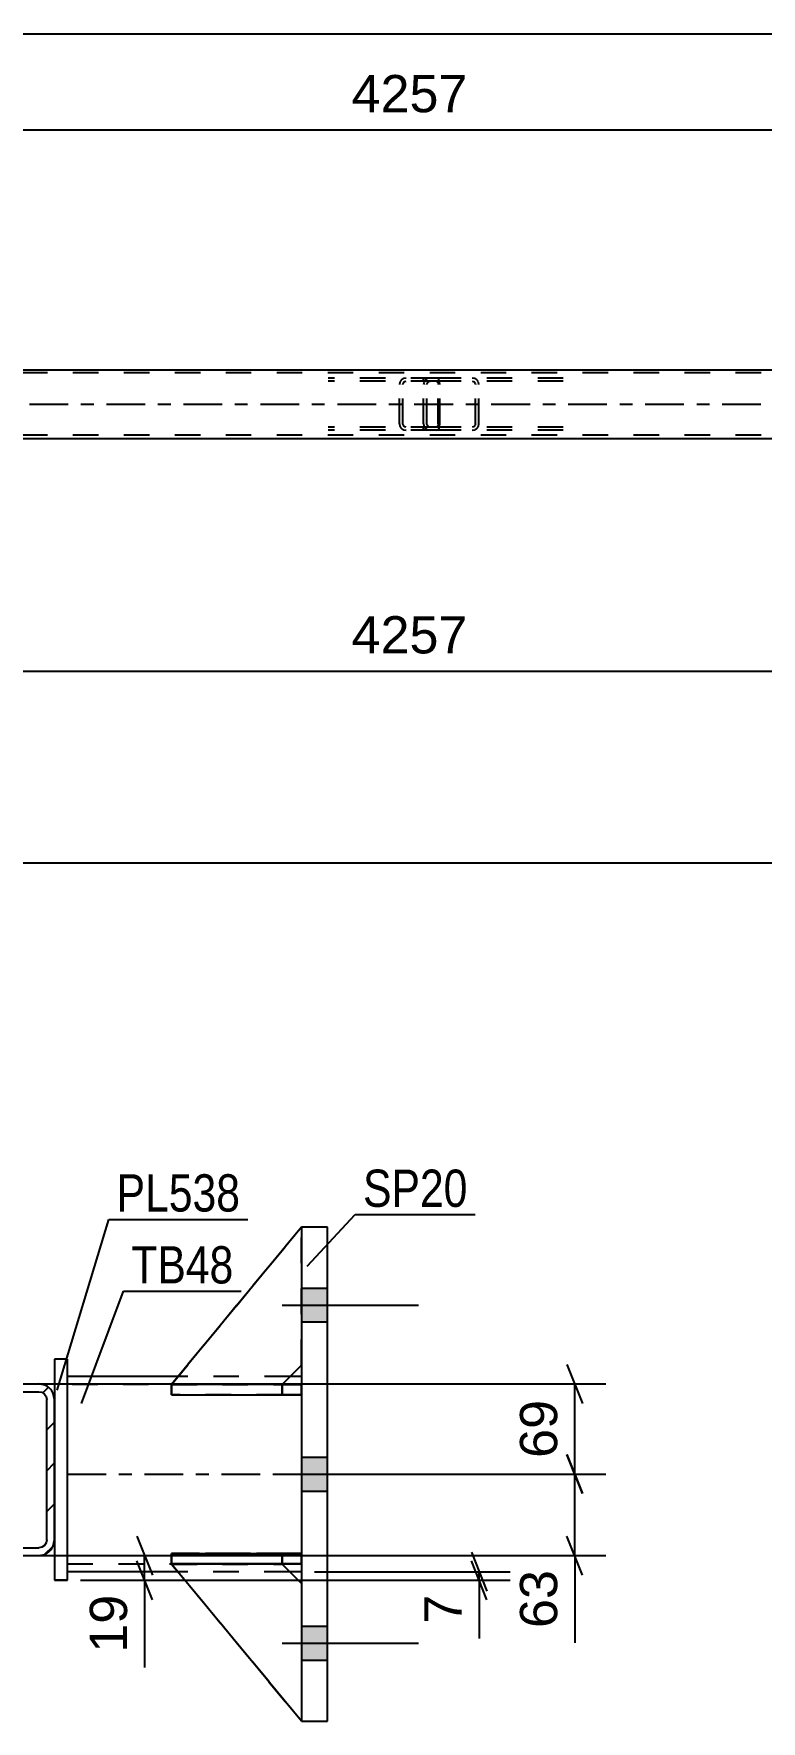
# Model space of a CAD drawing. Header units: millimetres. Extents: x 0 to 841, y 0 to 594.
# Drawn here: x 217.8 to 273.7, y 130.6 to 260.3 of the extents above; entities that cross this region are included whole.
import ezdxf

# ---------------------------------------------------------------- set-up
doc = ezdxf.new("R2010")
doc.units = ezdxf.units.MM
doc.linetypes.add('DXK_LINE_DOT2', pattern=[3.9198, 1.9599, -1.9599])
doc.linetypes.add('DXK_LINE_DOT3', pattern=[5.9187, 2.979, -0.9799, 0.9799, -0.9799])
doc.styles.add('Arial', font='ARIAL.TTF', dxfattribs={"height": 0.2})
doc.styles.add('Arial Narrow', font='ARIALN.TTF', dxfattribs={"height": 0.2})

# ---------------------------------------------------------------- blocks, each defined once
blk = doc.blocks.new('Part-318886728-2530 - 2517')
at = {"color": 2, "linetype": 'Continuous'}
for p, q in [((238.36, 168.58), (238.36, 130.58)), ((240.36, 168.58), (238.36, 168.58)), ((240.36, 130.58), (240.36, 168.58)), ((238.36, 130.58), (240.36, 130.58))]:
    blk.add_line(p, q, dxfattribs=at)
blk = doc.blocks.new('Part-318886728-2580 - 2517')
at = {"color": 2, "linetype": 'Continuous'}
for p, q in [((228.86, 157.08), (220.36, 157.08)), ((238.36, 157.08), (237.46, 157.08)), ((228.85, 142.08), (220.36, 142.08)), ((238.36, 142.08), (237.45, 142.08))]:
    blk.add_line(p, q, dxfattribs=at)
at = {"color": 7, "linetype": 'DXK_LINE_DOT2'}
for p, q in [((220.36, 142.08), (220.36, 157.08)), ((237.46, 157.08), (228.86, 157.08)), ((238.36, 157.08), (238.36, 142.08)), ((238.36, 156.48), (220.36, 156.48)), ((220.36, 142.68), (238.36, 142.68)), ((237.45, 142.08), (228.85, 142.08))]:
    blk.add_line(p, q, dxfattribs=at)
at = {"color": 7, "linetype": 'DXK_LINE_DOT3'}
blk.add_line((220.36, 149.58), (238.36, 149.58), dxfattribs=at)
blk = doc.blocks.new('Part-318886728-2581 - 2517')
at = {"color": 7, "linetype": 'DXK_LINE_DOT2'}
for p, q in [((228.36, 142.67), (236.86, 142.67)), ((238.36, 130.58), (228.36, 142.67)), ((228.36, 142.67), (228.36, 142.67)), ((236.86, 142.67), (228.36, 142.67)), ((228.36, 142.67), (238.36, 130.58)), ((236.86, 142.67), (238.36, 141.17)), ((236.86, 142.67), (236.86, 142.67)), ((238.36, 141.17), (236.86, 142.67)), ((238.36, 141.17), (238.36, 130.58))]:
    blk.add_line(p, q, dxfattribs=at)
blk = doc.blocks.new('Part-318886728-2582 - 2517')
at = {"color": 2, "linetype": 'Continuous'}
for p, q in [((228.36, 142.67), (228.36, 142.67)), ((236.86, 142.67), (228.36, 142.67)), ((238.36, 130.58), (228.36, 142.67)), ((236.86, 142.67), (236.86, 142.67)), ((236.86, 142.67), (238.36, 141.17))]:
    blk.add_line(p, q, dxfattribs=at)
at = {"color": 7, "linetype": 'DXK_LINE_DOT2'}
for p, q in [((228.36, 142.67), (236.86, 142.67)), ((238.36, 130.58), (228.36, 142.67)), ((236.86, 142.67), (238.36, 141.17)), ((238.36, 141.17), (238.36, 130.58))]:
    blk.add_line(p, q, dxfattribs=at)
blk = doc.blocks.new('Part-318886728-2583 - 2517')
at = {"color": 7, "linetype": 'DXK_LINE_DOT2'}
for p, q in [((238.36, 168.58), (228.36, 156.47)), ((228.36, 156.47), (238.36, 168.58)), ((238.36, 157.97), (238.36, 168.58)), ((236.86, 156.47), (238.36, 157.97)), ((236.86, 156.47), (238.36, 157.97)), ((228.36, 156.47), (236.86, 156.47)), ((228.36, 156.47), (228.36, 156.47)), ((236.86, 156.47), (228.36, 156.47)), ((236.86, 156.47), (236.86, 156.47))]:
    blk.add_line(p, q, dxfattribs=at)
blk = doc.blocks.new('Part-318886728-2584 - 2517')
at = {"color": 2, "linetype": 'Continuous'}
for p, q in [((238.36, 168.58), (228.36, 156.47)), ((238.36, 168.58), (238.36, 168.58)), ((238.36, 168.58), (238.36, 168.58)), ((236.87, 156.48), (238.36, 157.97)), ((229.6, 156.47), (228.36, 156.47)), ((228.36, 156.47), (228.36, 156.47))]:
    blk.add_line(p, q, dxfattribs=at)
at = {"color": 7, "linetype": 'DXK_LINE_DOT2'}
for p, q in [((238.36, 168.58), (228.36, 156.47)), ((238.36, 157.97), (238.36, 168.58)), ((236.86, 156.47), (238.36, 157.97)), ((236.86, 156.47), (228.36, 156.47)), ((236.86, 156.47), (229.6, 156.47)), ((236.86, 156.47), (236.87, 156.48)), ((236.86, 156.47), (236.86, 156.47))]:
    blk.add_line(p, q, dxfattribs=at)
blk = doc.blocks.new('Part-318886728-2585 - 2517')
at = {"color": 7, "linetype": 'DXK_LINE_DOT2'}
for p, q in [((228.36, 142.68), (228.36, 143.48)), ((228.36, 143.48), (236.86, 143.48)), ((238.36, 143.48), (228.36, 143.48)), ((236.86, 142.68), (236.86, 143.48)), ((236.86, 143.48), (238.36, 143.48)), ((238.36, 142.68), (238.36, 143.48)), ((238.36, 142.68), (238.36, 143.48)), ((238.36, 143.48), (238.36, 143.48)), ((236.86, 142.68), (228.36, 142.68)), ((228.36, 142.68), (238.36, 142.68)), ((238.36, 142.68), (236.86, 142.68)), ((238.36, 142.68), (238.36, 142.68))]:
    blk.add_line(p, q, dxfattribs=at)
blk = doc.blocks.new('Part-318886728-2595 - 2517')
at = {"color": 2, "linetype": 'Continuous'}
for p, q in [((220.36, 158.42), (219.36, 158.42)), ((219.36, 158.42), (219.36, 141.42)), ((220.36, 141.42), (220.36, 158.42)), ((219.36, 141.42), (220.36, 141.42))]:
    blk.add_line(p, q, dxfattribs=at)
at = {"color": 7, "linetype": 'DXK_LINE_DOT2'}
for p, q in [((220.36, 158.42), (219.36, 158.42)), ((220.36, 141.42), (219.36, 141.42))]:
    blk.add_line(p, q, dxfattribs=at)
blk = doc.blocks.new('Part-318886728-2615 - 2517')
at = {"linetype": 'Continuous'}
h = blk.add_hatch(dxfattribs=at)
h.set_pattern_fill('', scale=0.7, style=0, pattern_type=0)
h.set_pattern_definition([(45, (218.6144, 143.41), (-1.57154, 1.57154), [])])
h.paths.add_polyline_path([(218.16, 143.32), (218.61, 143.41), (219, 143.67), (219.26, 144.06), (219.36, 144.52), (219.36, 155.32), (219.26, 155.78), (219, 156.17), (218.61, 156.43), (218.16, 156.52), (207.36, 156.52), (206.9, 156.43), (206.51, 156.17), (206.25, 155.78), (206.16, 155.32), (206.16, 144.52), (206.25, 144.06), (206.51, 143.67), (206.9, 143.41), (207.36, 143.32)])
h.paths.add_polyline_path([(207.36, 143.92), (207.13, 143.96), (206.93, 144.09), (206.8, 144.29), (206.76, 144.52), (206.76, 155.32), (206.8, 155.55), (206.93, 155.74), (207.13, 155.87), (207.36, 155.92), (218.16, 155.92), (218.38, 155.87), (218.58, 155.74), (218.71, 155.55), (218.76, 155.32), (218.76, 144.52), (218.71, 144.29), (218.58, 144.09), (218.38, 143.96), (218.16, 143.92)])
at = {"color": 2, "linetype": 'Continuous'}
for p, q in [((206.25, 155.78), (206.16, 155.32)), ((206.8, 155.55), (206.93, 155.74)), ((207.36, 156.52), (206.9, 156.43)), ((206.93, 155.74), (207.13, 155.87)), ((207.13, 155.87), (207.36, 155.92)), ((207.36, 156.52), (218.16, 156.52)), ((207.36, 155.92), (218.16, 155.92)), ((218.61, 156.43), (218.16, 156.52)), ((218.16, 155.92), (218.38, 155.87)), ((218.38, 155.87), (218.58, 155.74)), ((218.58, 155.74), (218.71, 155.55)), ((219.36, 155.32), (219.26, 155.78)), ((206.16, 144.52), (206.16, 155.32)), ((206.76, 155.32), (206.8, 155.55)), ((206.76, 144.52), (206.76, 155.32)), ((218.71, 155.55), (218.76, 155.32)), ((218.76, 144.52), (218.76, 155.32)), ((219.36, 144.52), (219.36, 155.32)), ((206.16, 144.52), (206.25, 144.06)), ((206.8, 144.29), (206.76, 144.52)), ((206.93, 144.09), (206.8, 144.29)), ((207.13, 143.96), (206.93, 144.09)), ((218.58, 144.09), (218.38, 143.96)), ((218.71, 144.29), (218.58, 144.09)), ((218.76, 144.52), (218.71, 144.29)), ((219.26, 144.06), (219.36, 144.52)), ((206.9, 143.41), (207.36, 143.32)), ((207.36, 143.92), (207.13, 143.96)), ((207.36, 143.92), (218.16, 143.92)), ((207.36, 143.32), (218.16, 143.32)), ((218.38, 143.96), (218.16, 143.92)), ((218.16, 143.32), (218.61, 143.41))]:
    blk.add_line(p, q, dxfattribs=at)
for centre, start, end in [((207.36, 155.32), 112.5, 157.5), ((218.16, 155.32), 22.5, 67.5), ((207.36, 144.52), 202.5, 247.5), ((218.16, 144.52), 292.5, 337.5)]:
    blk.add_arc(centre, 1.2, start, end, dxfattribs=at)
blk = doc.blocks.new('Bolt-318886728-2631 - 2517')
at = {"linetype": 'Continuous'}
for points in [[(240.36, 161.28), (240.36, 163.88), (238.36, 163.88), (238.36, 161.28)], [(240.36, 161.28), (240.36, 163.88), (238.36, 163.88), (238.36, 161.28)], [(240.36, 161.28), (240.36, 163.88), (238.36, 163.88), (238.36, 161.28)], [(240.36, 148.28), (240.36, 150.88), (238.36, 150.88), (238.36, 148.28)], [(240.36, 148.28), (240.36, 150.88), (238.36, 150.88), (238.36, 148.28)], [(240.36, 135.28), (240.36, 137.88), (238.36, 137.88), (238.36, 135.28)], [(240.36, 135.28), (240.36, 137.88), (238.36, 137.88), (238.36, 135.28)], [(240.36, 135.28), (240.36, 137.88), (238.36, 137.88), (238.36, 135.28)]]:
    blk.add_hatch(color=1, dxfattribs=at).paths.add_polyline_path(points)
at = {"color": 1, "linetype": 'Continuous'}
for p, q in [((238.36, 163.88), (240.36, 163.88)), ((238.36, 163.88), (240.36, 163.88)), ((238.36, 163.88), (240.36, 163.88)), ((236.86, 162.58), (247.36, 162.58)), ((236.86, 162.58), (247.36, 162.58)), ((236.86, 162.58), (247.36, 162.58)), ((238.36, 161.28), (240.36, 161.28)), ((238.36, 161.28), (240.36, 161.28)), ((238.36, 161.28), (240.36, 161.28)), ((238.36, 150.88), (240.36, 150.88)), ((238.36, 150.88), (240.36, 150.88)), ((236.86, 149.58), (247.36, 149.58)), ((236.86, 149.58), (247.36, 149.58)), ((238.36, 148.28), (240.36, 148.28)), ((238.36, 148.28), (240.36, 148.28)), ((238.36, 137.88), (240.36, 137.88)), ((238.36, 137.88), (240.36, 137.88)), ((238.36, 137.88), (240.36, 137.88)), ((236.86, 136.58), (247.36, 136.58)), ((236.86, 136.58), (247.36, 136.58)), ((236.86, 136.58), (247.36, 136.58)), ((238.36, 135.28), (240.36, 135.28)), ((238.36, 135.28), (240.36, 135.28)), ((238.36, 135.28), (240.36, 135.28))]:
    blk.add_line(p, q, dxfattribs=at)
blk = doc.blocks.new('Part-318886728-2651 - 2517')
at = {"color": 2, "linetype": 'Continuous'}
for p, q in [((228.36, 156.48), (228.36, 156.48)), ((228.36, 156.48), (228.36, 155.68)), ((238.36, 156.48), (229.6, 156.48)), ((238.36, 156.48), (238.36, 156.48)), ((238.36, 156.48), (238.36, 155.68)), ((228.36, 155.68), (238.36, 155.68))]:
    blk.add_line(p, q, dxfattribs=at)
at = {"color": 7, "linetype": 'DXK_LINE_DOT2'}
for p, q in [((229.6, 156.48), (228.36, 156.48)), ((236.86, 156.48), (228.36, 156.48)), ((236.86, 156.48), (238.36, 156.48)), ((236.86, 156.48), (236.86, 155.68)), ((238.36, 156.48), (238.36, 156.48)), ((228.36, 155.68), (236.86, 155.68)), ((236.86, 155.68), (238.36, 155.68))]:
    blk.add_line(p, q, dxfattribs=at)
blk = doc.blocks.new('Part-318886728-2652 - 2517')
at = {"color": 2, "linetype": 'Continuous'}
for p, q in [((228.36, 143.48), (238.36, 143.48)), ((228.36, 143.48), (228.36, 142.68)), ((238.36, 143.48), (238.36, 143.48)), ((238.36, 142.68), (238.36, 143.48)), ((238.36, 142.68), (228.36, 142.68))]:
    blk.add_line(p, q, dxfattribs=at)
at = {"color": 7, "linetype": 'DXK_LINE_DOT2'}
for p, q in [((236.86, 143.48), (228.36, 143.48)), ((238.36, 143.48), (236.86, 143.48)), ((236.86, 143.48), (236.86, 142.68)), ((238.36, 143.48), (238.36, 143.48)), ((228.36, 142.68), (236.86, 142.68)), ((236.86, 142.68), (238.36, 142.68))]:
    blk.add_line(p, q, dxfattribs=at)
blk = doc.blocks.new('Part-318886728-2653 - 2517')
at = {"color": 7, "linetype": 'DXK_LINE_DOT2'}
for p, q in [((228.36, 155.68), (228.36, 156.48)), ((228.36, 156.48), (236.86, 156.48)), ((238.36, 156.48), (228.36, 156.48)), ((236.86, 155.68), (236.86, 156.48)), ((236.86, 156.48), (238.36, 156.48)), ((238.36, 155.68), (238.36, 156.48)), ((238.36, 155.68), (238.36, 156.48)), ((238.36, 156.48), (238.36, 156.48)), ((236.86, 155.68), (228.36, 155.68)), ((228.36, 155.68), (238.36, 155.68)), ((238.36, 155.68), (236.86, 155.68)), ((238.36, 155.68), (238.36, 155.68))]:
    blk.add_line(p, q, dxfattribs=at)
blk = doc.blocks.new('Part-318886728-3325 - 3318')
at = {"color": 7, "linetype": 'DXK_LINE_DOT2'}
for p, q in [((247.78, 233.55), (247.74, 233.37)), ((248.25, 233.85), (248.06, 233.81)), ((248.07, 233.54), (248.15, 233.59)), ((248.15, 233.59), (248.25, 233.61)), ((258.48, 233.85), (248.25, 233.85)), ((258.48, 233.61), (248.25, 233.61)), ((251.68, 233.81), (251.49, 233.85)), ((251.49, 233.61), (251.59, 233.59)), ((251.59, 233.59), (251.67, 233.54)), ((252, 233.37), (251.96, 233.55)), ((247.74, 230.33), (247.74, 233.37)), ((248, 233.37), (248.02, 233.46)), ((248, 230.33), (248, 233.37)), ((248.02, 233.46), (248.07, 233.54)), ((251.67, 233.54), (251.72, 233.46)), ((251.72, 233.46), (251.74, 233.37)), ((251.74, 230.33), (251.74, 233.37)), ((252, 230.33), (252, 233.37)), ((247.74, 230.33), (247.78, 230.14)), ((248.02, 230.23), (248, 230.33)), ((248.07, 230.16), (248.02, 230.23)), ((248.06, 229.88), (248.25, 229.85)), ((248.15, 230.1), (248.07, 230.16)), ((248.25, 230.09), (248.15, 230.1)), ((258.48, 230.09), (248.25, 230.09)), ((258.48, 229.85), (248.25, 229.85)), ((251.59, 230.1), (251.49, 230.09)), ((251.49, 229.85), (251.68, 229.88)), ((251.67, 230.16), (251.59, 230.1)), ((251.72, 230.23), (251.67, 230.16)), ((251.74, 230.33), (251.72, 230.23)), ((251.96, 230.14), (252, 230.33))]:
    blk.add_line(p, q, dxfattribs=at)
for centre, start, end in [((248.23, 233.35), 110.7583, 155.68), ((251.51, 233.35), 24.32, 69.2417), ((248.23, 230.35), 204.32, 249.2417), ((251.51, 230.35), 290.7583, 335.68)]:
    blk.add_arc(centre, 0.496, start, end, dxfattribs=at)
blk = doc.blocks.new('Part-318886728-3487 - 3318')
at = {"color": 2, "linetype": 'Continuous'}
for p, q in [((69.47, 234.49), (728.39, 234.49)), ((69.47, 229.21), (728.39, 229.21))]:
    blk.add_line(p, q, dxfattribs=at)
at = {"color": 7, "linetype": 'DXK_LINE_DOT2'}
for p, q in [((728.39, 234.25), (69.47, 234.25)), ((728.39, 229.45), (69.47, 229.45))]:
    blk.add_line(p, q, dxfattribs=at)
at = {"color": 7, "linetype": 'DXK_LINE_DOT3'}
blk.add_line((69.47, 231.85), (728.39, 231.85), dxfattribs=at)
blk = doc.blocks.new('Part-318886728-3583 - 3318')
at = {"color": 7, "linetype": 'DXK_LINE_DOT2'}
for p, q in [((248.73, 233.85), (240.41, 233.85)), ((248.73, 233.61), (240.41, 233.61)), ((245.93, 233.55), (245.9, 233.37)), ((246.4, 233.85), (246.21, 233.81)), ((246.22, 233.54), (246.3, 233.59)), ((246.3, 233.59), (246.4, 233.61)), ((247.74, 233.61), (247.74, 233.85)), ((248.84, 233.81), (248.73, 233.85)), ((248.73, 233.61), (248.79, 233.59)), ((248.79, 233.59), (248.83, 233.54)), ((248.93, 233.71), (248.84, 233.81)), ((248.98, 233.55), (248.93, 233.71)), ((249, 233.37), (248.98, 233.55)), ((245.9, 230.33), (245.9, 233.37)), ((246.15, 233.37), (246.17, 233.46)), ((246.15, 230.33), (246.15, 233.37)), ((246.17, 233.46), (246.22, 233.54)), ((248.83, 233.54), (248.86, 233.46)), ((248.86, 233.46), (248.87, 233.37)), ((248.87, 230.33), (248.87, 233.37)), ((249, 230.33), (249, 233.37)), ((248.73, 230.09), (240.41, 230.09)), ((248.73, 229.85), (240.41, 229.85)), ((245.9, 230.33), (245.93, 230.14)), ((246.17, 230.23), (246.15, 230.33)), ((246.22, 230.16), (246.17, 230.23)), ((246.21, 229.88), (246.4, 229.85)), ((246.3, 230.1), (246.22, 230.16)), ((246.4, 230.09), (246.3, 230.1)), ((247.74, 229.85), (247.74, 230.09)), ((248.79, 230.1), (248.73, 230.09)), ((248.73, 229.85), (248.84, 229.88)), ((248.83, 230.16), (248.79, 230.1)), ((248.86, 230.23), (248.83, 230.16)), ((248.84, 229.88), (248.93, 229.99)), ((248.87, 230.33), (248.86, 230.23)), ((248.93, 229.99), (248.98, 230.14)), ((248.98, 230.14), (249, 230.33))]:
    blk.add_line(p, q, dxfattribs=at)
for centre, start, end in [((246.38, 233.35), 111.1941, 156.1506), ((246.38, 230.34), 203.8494, 248.8059)]:
    blk.add_arc(centre, 0.492, start, end, dxfattribs=at)
blk = doc.blocks.new('StraightDimension-318886728-2731 - 2517')
at = {"color": 7, "linetype": 'Continuous'}
for p, q in [((251.42, 143.58), (252.62, 140.58)), ((252.62, 139.92), (251.42, 142.92)), ((239.36, 142.08), (254.42, 142.08)), ((252.02, 141.42), (252.02, 142.08)), ((221.36, 141.42), (254.42, 141.42)), ((252.02, 141.42), (252.02, 136.94)), ((252.02, 141.42), (252.02, 136.94))]:
    blk.add_line(p, q, dxfattribs=at)
at = {"color": 0}
blk.add_wipeout([(251.27, 140.89), (247.07, 140.89), (247.07, 137.47), (251.27, 137.47)], dxfattribs=at)
at = {"color": 3, "style": 'Arial'}
blk.add_text('7', height=2.87, rotation=90.0002, dxfattribs=at).set_placement((250.67, 138.07))
blk = doc.blocks.new('StraightDimension-318886728-2792 - 2517')
at = {"color": 7, "linetype": 'Continuous'}
for p, q in [((258.77, 151.08), (259.97, 148.08)), ((241.36, 149.58), (261.77, 149.58)), ((259.37, 143.32), (259.37, 149.58)), ((259.97, 141.82), (258.77, 144.82)), ((218.36, 143.32), (261.77, 143.32)), ((259.37, 143.32), (259.37, 136.62)), ((259.37, 143.32), (259.37, 136.62))]:
    blk.add_line(p, q, dxfattribs=at)
at = {"color": 0}
blk.add_wipeout([(258.62, 142.79), (254.42, 142.79), (254.42, 137.15), (258.62, 137.15)], dxfattribs=at)
at = {"color": 3, "style": 'Arial'}
blk.add_text('63', height=2.865, rotation=90.0002, dxfattribs=at).set_placement((258.02, 137.75))
blk = doc.blocks.new('StraightDimension-318886728-2720 - 2517')
at = {"color": 7, "linetype": 'Continuous'}
for p, q in [((225.69, 144.82), (226.89, 141.82)), ((217.77, 143.32), (228.69, 143.32)), ((226.89, 139.92), (225.69, 142.92)), ((226.29, 141.42), (226.29, 143.32)), ((221.36, 141.42), (228.69, 141.42)), ((226.29, 141.42), (226.29, 134.72)), ((226.29, 141.42), (226.29, 134.72))]:
    blk.add_line(p, q, dxfattribs=at)
at = {"color": 0}
blk.add_wipeout([(225.54, 140.89), (221.34, 140.89), (221.34, 135.25), (225.54, 135.25)], dxfattribs=at)
at = {"color": 3, "style": 'Arial'}
blk.add_text('19', height=2.865, rotation=90.0002, dxfattribs=at).set_placement((224.94, 135.85))
blk = doc.blocks.new('StraightDimension-318886728-2805 - 2517')
at = {"color": 7, "linetype": 'Continuous'}
for p, q in [((258.77, 158.02), (259.97, 155.02)), ((217.45, 156.52), (261.77, 156.52)), ((259.37, 149.58), (259.37, 156.52)), ((259.97, 148.08), (258.77, 151.08)), ((241.36, 149.58), (261.77, 149.58))]:
    blk.add_line(p, q, dxfattribs=at)
at = {"color": 0}
blk.add_wipeout([(258.62, 155.87), (254.42, 155.87), (254.42, 150.23), (258.62, 150.23)], dxfattribs=at)
at = {"color": 3, "style": 'Arial'}
blk.add_text('69', height=2.865, rotation=90.0002, dxfattribs=at).set_placement((258.02, 150.83))
blk = doc.blocks.new('StraightDimension-318886728-3718 - 3318')
at = {"color": 7, "linetype": 'Continuous'}
blk.add_line((161.52, 252.94), (331.79, 252.94), dxfattribs=at)
at = {"color": 0}
blk.add_wipeout([(251.71, 253.69), (251.71, 257.89), (241.61, 257.89), (241.61, 253.69)], dxfattribs=at)
at = {"color": 3, "style": 'Arial'}
blk.add_text('4257', height=2.865, dxfattribs=at).set_placement((242.21, 254.29))
blk = doc.blocks.new('StraightDimension-318886728-3820 - 3318')
at = {"color": 7, "linetype": 'Continuous'}
blk.add_line((60.21, 196.59), (737.65, 196.59), dxfattribs=at)
blk = doc.blocks.new('StraightDimension-318886728-3664 - 3318')
at = {"color": 7, "linetype": 'Continuous'}
blk.add_line((60.85, 260.33), (737.01, 260.33), dxfattribs=at)
blk = doc.blocks.new('StraightDimension-318886728-3790 - 3318')
at = {"color": 7, "linetype": 'Continuous'}
blk.add_line((161.52, 211.33), (331.79, 211.33), dxfattribs=at)
at = {"color": 0}
blk.add_wipeout([(251.71, 212.08), (251.71, 216.28), (241.61, 216.28), (241.61, 212.08)], dxfattribs=at)
at = {"color": 3, "style": 'Arial'}
blk.add_text('4257', height=2.865, dxfattribs=at).set_placement((242.21, 212.68))
blk = doc.blocks.new('Mark-318886728-2526 - 2517')
at = {"color": 0}
blk.add_wipeout([(251.12, 170.13), (251.12, 173.13), (243.09, 173.13), (243.09, 170.13)], dxfattribs=at)
blk.add_wipeout([(251.12, 170.13), (251.12, 173.13), (243.09, 173.13), (243.09, 170.13)], dxfattribs=at)
at = {"color": 30, "linetype": 'Continuous'}
for p, q in [((238.79, 165.56), (242.49, 169.53)), ((242.49, 169.53), (251.72, 169.53))]:
    blk.add_line(p, q, dxfattribs=at)
at = {"color": 3, "style": 'Arial Narrow'}
blk.add_text('SP20', height=2.863, dxfattribs=at).set_placement((243.09, 170.13))
blk = doc.blocks.new('Mark-318886728-2576 - 2517')
at = {"color": 0}
blk.add_wipeout([(233.12, 164.24), (233.12, 167.24), (225.27, 167.24), (225.27, 164.24)], dxfattribs=at)
blk.add_wipeout([(233.12, 164.24), (233.12, 167.24), (225.27, 167.24), (225.27, 164.24)], dxfattribs=at)
at = {"color": 30, "linetype": 'Continuous'}
for p, q in [((221.44, 155.01), (224.67, 163.64)), ((224.67, 163.64), (233.72, 163.64))]:
    blk.add_line(p, q, dxfattribs=at)
at = {"color": 3, "style": 'Arial Narrow'}
blk.add_text('TB48', height=2.863, dxfattribs=at).set_placement((225.27, 164.24))
blk = doc.blocks.new('Mark-318886728-2591 - 2517')
at = {"color": 0}
blk.add_wipeout([(233.64, 169.77), (233.64, 172.77), (224.14, 172.77), (224.14, 169.77)], dxfattribs=at)
blk.add_wipeout([(233.64, 169.77), (233.64, 172.77), (224.14, 172.77), (224.14, 169.77)], dxfattribs=at)
at = {"color": 30, "linetype": 'Continuous'}
for p, q in [((219.56, 156.03), (223.54, 169.17)), ((223.54, 169.17), (234.24, 169.17))]:
    blk.add_line(p, q, dxfattribs=at)
at = {"color": 3, "style": 'Arial Narrow'}
blk.add_text('PL538', height=2.863, dxfattribs=at).set_placement((224.14, 169.77))

msp = doc.modelspace()

# ---------------------------------------------------------------- block references
for name in ['StraightDimension-318886728-3718 - 3318', 'Part-318886728-3487 - 3318', 'Part-318886728-3583 - 3318', 'Part-318886728-3325 - 3318', 'StraightDimension-318886728-3820 - 3318', 'Part-318886728-2583 - 2517', 'Part-318886728-2584 - 2517', 'Part-318886728-2530 - 2517', 'Bolt-318886728-2631 - 2517', 'Part-318886728-2595 - 2517', 'Part-318886728-2580 - 2517', 'Part-318886728-2615 - 2517', 'Part-318886728-2651 - 2517', 'Part-318886728-2653 - 2517', 'Part-318886728-2585 - 2517', 'Part-318886728-2652 - 2517', 'Part-318886728-2581 - 2517', 'Part-318886728-2582 - 2517']:
    msp.add_blockref(name, (0, 0))

# ---------------------------------------------------------------- next in the draw order: block references
for name in ['StraightDimension-318886728-3664 - 3318', 'StraightDimension-318886728-3790 - 3318', 'Mark-318886728-2526 - 2517', 'StraightDimension-318886728-2731 - 2517']:
    msp.add_blockref(name, (0, 0))

# ---------------------------------------------------------------- next in the draw order: block references
msp.add_blockref('StraightDimension-318886728-2792 - 2517', (0, 0))

# ---------------------------------------------------------------- next in the draw order: block references
for name in ['StraightDimension-318886728-2805 - 2517', 'StraightDimension-318886728-2720 - 2517']:
    msp.add_blockref(name, (0, 0))

# ---------------------------------------------------------------- next in the draw order: block references
msp.add_blockref('Mark-318886728-2576 - 2517', (0, 0))

# ---------------------------------------------------------------- next in the draw order: block references
msp.add_blockref('Mark-318886728-2591 - 2517', (0, 0))

doc.saveas('drawing.dxf')
